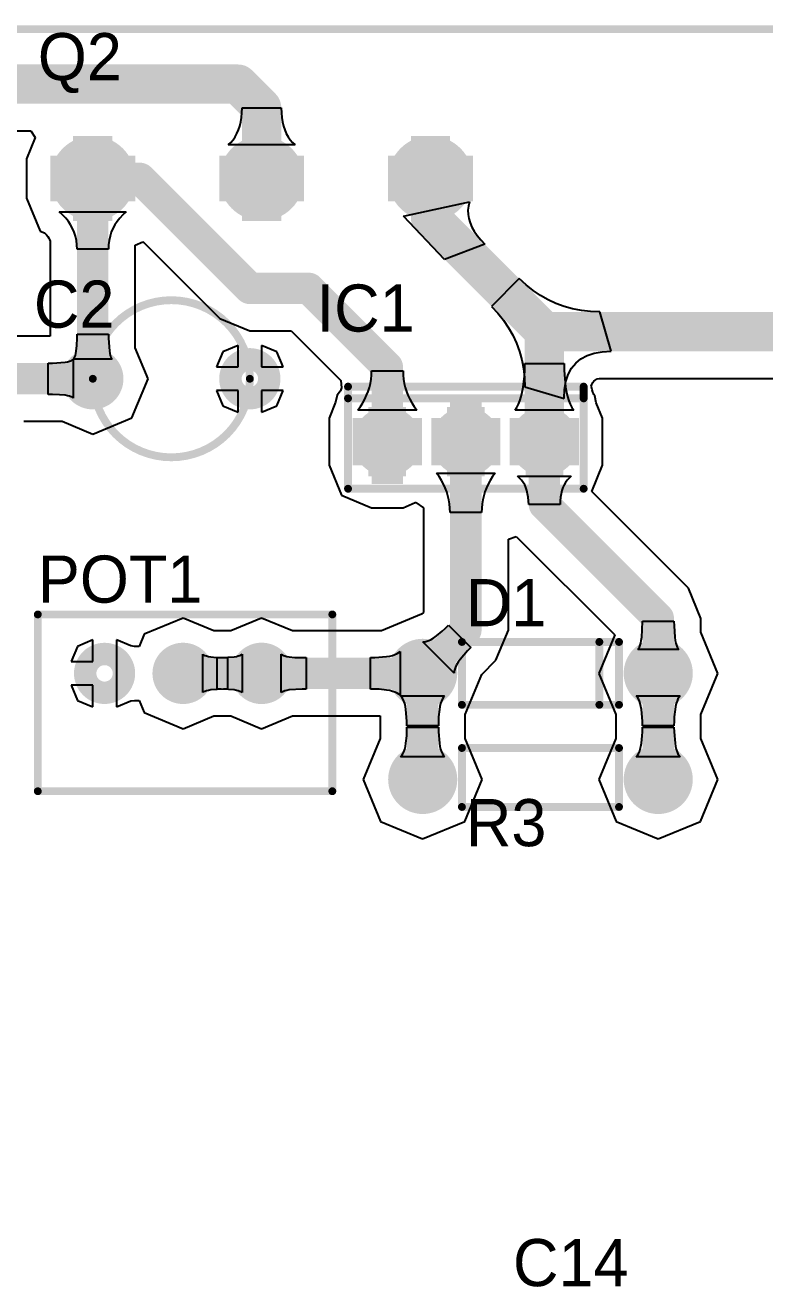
# Model space of a CAD drawing. Header units: millimetres. Extents: x 0.99 to 6.92, y 0.99 to 4.95.
# Drawn here: x 3.054 to 3.996, y 3.345 to 4.95 of the extents above; entities that cross this region are included whole.
import ezdxf

# ---------------------------------------------------------------- set-up
doc = ezdxf.new("R2010")
doc.units = ezdxf.units.MM
doc.header["$MEASUREMENT"] = 0
for name, color, linetype in [('BottomLayer', 5, 'Continuous'), ('BottomSolder', 6, 'Continuous'), ('Mechanical1', 6, 'Continuous'), ('MultiLayer', 9, 'Continuous'), ('TopLayer', 1, 'Continuous'), ('TopOverlay', 2, 'Continuous'), ('TopSolder', 216, 'Continuous')]:
    doc.layers.add(name, color=color, linetype=linetype)

msp = doc.modelspace()

# ---------------------------------------------------------------- linework, layer by layer
at = {"layer": 'BottomLayer'}
for p, q in [((3.3284, 4.827), (3.3293, 4.8326)), ((3.3293, 4.8326), (3.3298, 4.8386)), ((3.3298, 4.8386), (3.33, 4.845)), ((3.33, 4.845), (3.38, 4.845)), ((3.38, 4.845), (3.3802, 4.8386)), ((3.3802, 4.8386), (3.3807, 4.8326)), ((3.3807, 4.8326), (3.3816, 4.827)), ((3.0147, 4.8155), (3.0612, 4.8155)), ((3.0612, 4.8155), (3.0667, 4.8072)), ((3.3236, 4.8122), (3.3256, 4.8168)), ((3.3256, 4.8168), (3.3272, 4.8217)), ((3.3272, 4.8217), (3.3284, 4.827)), ((3.3816, 4.827), (3.3828, 4.8217)), ((3.3828, 4.8217), (3.3844, 4.8168)), ((3.3844, 4.8168), (3.3864, 4.8122)), ((3.0667, 4.8072), (3.0555, 4.78)), ((3.3123, 4.7977), (3.3157, 4.8008)), ((3.3977, 4.7977), (3.3123, 4.7977)), ((3.3157, 4.8008), (3.3187, 4.8042)), ((3.3187, 4.8042), (3.3213, 4.808)), ((3.3213, 4.808), (3.3236, 4.8122)), ((3.3864, 4.8122), (3.3887, 4.808)), ((3.3887, 4.808), (3.3913, 4.8042)), ((3.3913, 4.8042), (3.3943, 4.8008)), ((3.3943, 4.8008), (3.3977, 4.7977)), ((3.0555, 4.78), (3.0555, 4.73)), ((3.0555, 4.73), (3.0729, 4.6879)), ((3.5354, 4.7069), (3.6195, 4.7251)), ((3.6183, 4.7198), (3.6177, 4.7146)), ((3.6195, 4.7251), (3.6183, 4.7198)), ((3.1016, 4.7085), (3.0973, 4.7123)), ((3.0973, 4.7123), (3.1827, 4.7123)), ((3.1055, 4.7045), (3.1016, 4.7085)), ((3.1089, 4.7002), (3.1055, 4.7045)), ((3.1745, 4.7045), (3.1711, 4.7002)), ((3.1784, 4.7085), (3.1745, 4.7045)), ((3.1827, 4.7123), (3.1784, 4.7085)), ((3.5877, 4.652), (3.5354, 4.7069)), ((3.6177, 4.7146), (3.6179, 4.7092)), ((3.6179, 4.7092), (3.6188, 4.7039)), ((3.6188, 4.7039), (3.6204, 4.6985)), ((3.0729, 4.6879), (3.0786, 4.6856)), ((3.0786, 4.6856), (3.0791, 4.6851)), ((3.1118, 4.6958), (3.1089, 4.7002)), ((3.1143, 4.6912), (3.1118, 4.6958)), ((3.1164, 4.6864), (3.1143, 4.6912)), ((3.118, 4.6813), (3.1164, 4.6864)), ((3.1636, 4.6864), (3.162, 4.6813)), ((3.1657, 4.6912), (3.1636, 4.6864)), ((3.1682, 4.6958), (3.1657, 4.6912)), ((3.1711, 4.7002), (3.1682, 4.6958)), ((3.6204, 4.6985), (3.6227, 4.6931)), ((3.6227, 4.6931), (3.6257, 4.6877)), ((3.6257, 4.6877), (3.6295, 4.6822)), ((3.0791, 4.6851), (3.0811, 4.683)), ((3.0811, 4.683), (3.0827, 4.681)), ((3.0827, 4.681), (3.084, 4.6791)), ((3.084, 4.6791), (3.085, 4.6771)), ((3.085, 4.6771), (3.0859, 4.6751)), ((3.0859, 4.6751), (3.0859, 4.6751)), ((3.0859, 4.6751), (3.0859, 4.5541)), ((3.1191, 4.6761), (3.118, 4.6813)), ((3.1198, 4.6706), (3.1191, 4.6761)), ((3.12, 4.665), (3.1198, 4.6706)), ((3.1602, 4.6706), (3.16, 4.665)), ((3.1609, 4.6761), (3.1602, 4.6706)), ((3.162, 4.6813), (3.1609, 4.6761)), ((3.1941, 4.6702), (3.2037, 4.6742)), ((3.1941, 4.5392), (3.1941, 4.6702)), ((3.2037, 4.6742), (3.2046, 4.6739)), ((3.2046, 4.6739), (3.3017, 4.5767)), ((3.6391, 4.6713), (3.5877, 4.652)), ((3.6295, 4.6822), (3.6339, 4.6768)), ((3.6339, 4.6768), (3.6391, 4.6713)), ((3.16, 4.665), (3.12, 4.665)), ((3.6829, 4.6274), (3.6476, 4.5921)), ((3.6916, 4.6194), (3.6829, 4.6274)), ((3.7006, 4.6122), (3.6916, 4.6194)), ((3.71, 4.6058), (3.7006, 4.6122)), ((3.7197, 4.6003), (3.71, 4.6058)), ((3.6476, 4.5921), (3.6556, 4.5834)), ((3.7297, 4.5956), (3.7197, 4.6003)), ((3.7402, 4.5918), (3.7297, 4.5956)), ((3.7509, 4.5888), (3.7402, 4.5918)), ((3.3017, 4.5767), (3.34, 4.5609)), ((3.6556, 4.5834), (3.6628, 4.5744)), ((3.6628, 4.5744), (3.6692, 4.565)), ((3.7621, 4.5867), (3.7509, 4.5888)), ((3.7735, 4.5854), (3.7621, 4.5867)), ((3.7854, 4.585), (3.7735, 4.5854)), ((3.8, 4.535), (3.7854, 4.585)), ((3.34, 4.5609), (3.3926, 4.5609)), ((3.3926, 4.5609), (3.4557, 4.4978)), ((3.6692, 4.565), (3.6747, 4.5553)), ((3.0859, 4.5541), (3.03, 4.5541)), ((3.1189, 4.5351), (3.1196, 4.5424)), ((3.1196, 4.5424), (3.12, 4.5515)), ((3.12, 4.5567), (3.16, 4.5567)), ((3.12, 4.5515), (3.12, 4.5567)), ((3.16, 4.5567), (3.16, 4.5515)), ((3.16, 4.5515), (3.1611, 4.5351)), ((3.325, 4.5425), (3.3056, 4.5344)), ((3.325, 4.515), (3.325, 4.5425)), ((3.3744, 4.5344), (3.355, 4.5425)), ((3.355, 4.5425), (3.355, 4.515)), ((3.6747, 4.5553), (3.6794, 4.5453)), ((3.6794, 4.5453), (3.6832, 4.5348)), ((3.1155, 4.525), (3.1164, 4.5261)), ((3.1645, 4.525), (3.1155, 4.525)), ((3.1164, 4.5261), (3.1171, 4.5277)), ((3.1171, 4.5277), (3.1178, 4.5297)), ((3.1178, 4.5297), (3.1184, 4.5322)), ((3.1184, 4.5322), (3.1189, 4.5351)), ((3.1611, 4.5351), (3.1616, 4.5322)), ((3.1616, 4.5322), (3.1622, 4.5297)), ((3.1622, 4.5297), (3.1629, 4.5277)), ((3.1629, 4.5277), (3.1636, 4.5261)), ((3.1636, 4.5261), (3.1645, 4.525)), ((3.2104, 4.5), (3.1941, 4.5392)), ((3.3056, 4.5344), (3.2975, 4.515)), ((3.3825, 4.515), (3.3744, 4.5344)), ((3.6832, 4.5348), (3.6862, 4.5241)), ((3.755, 4.52), (3.7616, 4.5254)), ((3.7616, 4.5254), (3.7694, 4.5296)), ((3.7694, 4.5296), (3.7784, 4.5326)), ((3.7784, 4.5326), (3.7886, 4.5344)), ((3.7886, 4.5344), (3.8, 4.535)), ((3.0833, 4.48), (3.0833, 4.52)), ((3.0833, 4.52), (3.0885, 4.52)), ((3.0885, 4.52), (3.1049, 4.5211)), ((3.1049, 4.5211), (3.1078, 4.5216)), ((3.1078, 4.5216), (3.1103, 4.5222)), ((3.1103, 4.5222), (3.1123, 4.5229)), ((3.1123, 4.5229), (3.1139, 4.5236)), ((3.1139, 4.5236), (3.115, 4.5245)), ((3.115, 4.5245), (3.115, 4.4755)), ((3.2975, 4.515), (3.325, 4.515)), ((3.355, 4.515), (3.3825, 4.515)), ((3.4948, 4.5046), (3.495, 4.5101)), ((3.495, 4.5101), (3.535, 4.5101)), ((3.535, 4.5101), (3.5352, 4.5046)), ((3.6862, 4.5241), (3.6883, 4.5129)), ((3.6883, 4.5129), (3.6896, 4.5015)), ((3.6895, 4.5032), (3.6899, 4.511)), ((3.6899, 4.511), (3.69, 4.5194)), ((3.69, 4.5194), (3.74, 4.5194)), ((3.74, 4.5194), (3.7401, 4.511)), ((3.7401, 4.511), (3.742, 4.4891)), ((3.7454, 4.5056), (3.7496, 4.5134)), ((3.7496, 4.5134), (3.755, 4.52)), ((3.1897, 4.4503), (3.2104, 4.5)), ((3.4557, 4.4978), (3.4567, 4.4883)), ((3.4922, 4.4889), (3.4934, 4.494)), ((3.4934, 4.494), (3.4943, 4.4993)), ((3.4943, 4.4993), (3.4948, 4.5046)), ((3.5352, 4.5046), (3.5357, 4.4993)), ((3.5357, 4.4993), (3.5366, 4.494)), ((3.5366, 4.494), (3.5378, 4.4889)), ((3.688, 4.4891), (3.6895, 4.5032)), ((3.6896, 4.5015), (3.69, 4.4896)), ((3.7406, 4.4864), (3.7424, 4.4966)), ((3.7424, 4.4966), (3.7454, 4.5056)), ((3.7747, 4.4907), (3.7753, 4.4927)), ((3.7753, 4.4927), (3.7767, 4.4953)), ((3.7767, 4.4953), (3.7781, 4.4969)), ((3.7781, 4.4969), (3.7797, 4.4983)), ((3.7797, 4.4983), (3.7823, 4.4997)), ((3.7823, 4.4997), (3.7847, 4.5005)), ((3.7847, 4.5005), (4.032, 4.5005)), ((3.0885, 4.48), (3.0833, 4.48)), ((3.0976, 4.4796), (3.0885, 4.48)), ((3.1049, 4.4789), (3.0976, 4.4796)), ((3.1078, 4.4784), (3.1049, 4.4789)), ((3.1103, 4.4778), (3.1078, 4.4784)), ((3.1123, 4.4771), (3.1103, 4.4778)), ((3.1139, 4.4764), (3.1123, 4.4771)), ((3.325, 4.485), (3.2975, 4.485)), ((3.2975, 4.485), (3.3056, 4.4656)), ((3.325, 4.4575), (3.325, 4.485)), ((3.3825, 4.485), (3.355, 4.485)), ((3.355, 4.485), (3.355, 4.4575)), ((3.3744, 4.4656), (3.3825, 4.485)), ((3.4513, 4.479), (3.4492, 4.47)), ((3.454, 4.4828), (3.4513, 4.479)), ((3.4553, 4.4848), (3.454, 4.4828)), ((3.4567, 4.4883), (3.4553, 4.4848)), ((3.4865, 4.474), (3.4887, 4.4789)), ((3.4887, 4.4789), (3.4907, 4.4838)), ((3.4907, 4.4838), (3.4922, 4.4889)), ((3.5378, 4.4889), (3.5393, 4.4838)), ((3.5393, 4.4838), (3.5413, 4.4789)), ((3.5413, 4.4789), (3.5435, 4.474)), ((3.6839, 4.4721), (3.6855, 4.4773)), ((3.6855, 4.4773), (3.6869, 4.4829)), ((3.6869, 4.4829), (3.688, 4.4891)), ((3.69, 4.4896), (3.74, 4.475)), ((3.74, 4.475), (3.7406, 4.4864)), ((3.742, 4.4891), (3.7431, 4.4829)), ((3.7431, 4.4829), (3.7445, 4.4773)), ((3.7445, 4.4773), (3.7461, 4.4721)), ((3.7749, 4.4896), (3.7747, 4.4907)), ((3.7758, 4.4859), (3.7749, 4.4896)), ((3.7766, 4.4831), (3.7758, 4.4859)), ((3.7774, 4.4812), (3.7766, 4.4831)), ((3.778, 4.4801), (3.7774, 4.4812)), ((3.7793, 4.4781), (3.778, 4.4801)), ((3.7811, 4.4694), (3.7793, 4.4781)), ((3.115, 4.4755), (3.1139, 4.4764)), ((3.3056, 4.4656), (3.325, 4.4575)), ((3.355, 4.4575), (3.3744, 4.4656)), ((3.4492, 4.47), (3.4409, 4.45)), ((3.4776, 4.46), (3.4809, 4.4646)), ((3.4809, 4.4646), (3.4839, 4.4693)), ((3.4839, 4.4693), (3.4865, 4.474)), ((3.5435, 4.474), (3.5461, 4.4693)), ((3.5461, 4.4693), (3.5491, 4.4646)), ((3.5491, 4.4646), (3.5524, 4.46)), ((3.6776, 4.46), (3.68, 4.4635)), ((3.68, 4.4635), (3.6821, 4.4676)), ((3.6821, 4.4676), (3.6839, 4.4721)), ((3.7461, 4.4721), (3.7479, 4.4676)), ((3.7479, 4.4676), (3.75, 4.4635)), ((3.75, 4.4635), (3.7524, 4.46)), ((3.7891, 4.45), (3.7811, 4.4694)), ((3.0524, 4.4459), (3.1008, 4.4459)), ((3.1008, 4.4459), (3.14, 4.4296)), ((3.14, 4.4296), (3.1897, 4.4503)), ((3.4409, 4.45), (3.4409, 4.39)), ((3.5524, 4.46), (3.4776, 4.46)), ((3.7524, 4.46), (3.6776, 4.46)), ((3.7891, 4.39), (3.7891, 4.45)), ((3.4409, 4.39), (3.4567, 4.3517)), ((3.7752, 4.3564), (3.7891, 4.39)), ((3.5809, 4.3754), (3.5776, 4.38)), ((3.5776, 4.38), (3.6524, 4.38)), ((3.5839, 4.3707), (3.5809, 4.3754)), ((3.5865, 4.366), (3.5839, 4.3707)), ((3.5887, 4.3611), (3.5865, 4.366)), ((3.6435, 4.366), (3.6413, 4.3611)), ((3.6461, 4.3707), (3.6435, 4.366)), ((3.6491, 4.3754), (3.6461, 4.3707)), ((3.6524, 4.38), (3.6491, 4.3754)), ((3.6835, 4.3735), (3.6808, 4.3758)), ((3.6808, 4.3758), (3.7492, 4.3758)), ((3.6859, 4.3709), (3.6835, 4.3735)), ((3.6881, 4.368), (3.6859, 4.3709)), ((3.6899, 4.3649), (3.6881, 4.368)), ((3.6915, 4.3614), (3.6899, 4.3649)), ((3.7401, 4.3649), (3.7385, 4.3614)), ((3.7419, 4.368), (3.7401, 4.3649)), ((3.7441, 4.3709), (3.7419, 4.368)), ((3.7465, 4.3735), (3.7441, 4.3709)), ((3.7492, 4.3758), (3.7465, 4.3735)), ((3.4567, 4.3517), (3.495, 4.3359)), ((3.5907, 4.3562), (3.5887, 4.3611)), ((3.5922, 4.3511), (3.5907, 4.3562)), ((3.5934, 4.346), (3.5922, 4.3511)), ((3.6378, 4.3511), (3.6366, 4.346)), ((3.6393, 4.3562), (3.6378, 4.3511)), ((3.6413, 4.3611), (3.6393, 4.3562)), ((3.6927, 4.3577), (3.6915, 4.3614)), ((3.6937, 4.3537), (3.6927, 4.3577)), ((3.6944, 4.3494), (3.6937, 4.3537)), ((3.6949, 4.3448), (3.6944, 4.3494)), ((3.7356, 4.3494), (3.7351, 4.3448)), ((3.7363, 4.3537), (3.7356, 4.3494)), ((3.7373, 4.3577), (3.7363, 4.3537)), ((3.7385, 4.3614), (3.7373, 4.3577)), ((3.8983, 4.2333), (3.7752, 4.3564)), ((3.495, 4.3359), (3.535, 4.3359)), ((3.535, 4.3359), (3.5505, 4.3423)), ((3.5505, 4.3423), (3.5511, 4.3423)), ((3.5511, 4.3423), (3.5609, 4.3358)), ((3.5609, 4.3358), (3.5609, 4.2024)), ((3.5943, 4.3407), (3.5934, 4.346)), ((3.5948, 4.3354), (3.5943, 4.3407)), ((3.595, 4.3299), (3.5948, 4.3354)), ((3.6352, 4.3354), (3.635, 4.3299)), ((3.6357, 4.3407), (3.6352, 4.3354)), ((3.6366, 4.346), (3.6357, 4.3407)), ((3.695, 4.34), (3.6949, 4.3448)), ((3.735, 4.34), (3.695, 4.34)), ((3.7351, 4.3448), (3.735, 4.34)), ((3.635, 4.3299), (3.595, 4.3299)), ((3.6691, 4.296), (3.6791, 4.2993)), ((3.6691, 4.18), (3.6691, 4.296)), ((3.6791, 4.2993), (3.8045, 4.174)), ((3.9141, 4.195), (3.8983, 4.2333)), ((3.255, 4.1954), (3.2053, 4.1747)), ((3.2942, 4.1791), (3.255, 4.1954)), ((3.355, 4.1954), (3.3158, 4.1791)), ((3.3942, 4.1791), (3.355, 4.1954)), ((3.5587, 4.2002), (3.5077, 4.1791)), ((3.5609, 4.2024), (3.5587, 4.2002)), ((3.8397, 4.1803), (3.84, 4.1916)), ((3.84, 4.1916), (3.88, 4.1916)), ((3.88, 4.1916), (3.8801, 4.1857)), ((3.9141, 4.1773), (3.9141, 4.195)), ((3.2053, 4.1747), (3.1989, 4.1594)), ((3.3158, 4.1791), (3.2942, 4.1791)), ((3.5077, 4.1791), (3.3942, 4.1791)), ((3.5741, 4.1703), (3.5775, 4.1726)), ((3.5775, 4.1726), (3.5848, 4.1786)), ((3.5848, 4.1786), (3.5888, 4.1822)), ((3.5888, 4.1822), (3.593, 4.1863)), ((3.593, 4.1863), (3.6213, 4.158)), ((3.6579, 4.1529), (3.6691, 4.18)), ((3.8045, 4.174), (3.7842, 4.125)), ((3.839, 4.1709), (3.8397, 4.1803)), ((3.8801, 4.1857), (3.881, 4.1709)), ((3.9358, 4.125), (3.9141, 4.1773)), ((3.1206, 4.1594), (3.1125, 4.14)), ((3.14, 4.1675), (3.1206, 4.1594)), ((3.14, 4.14), (3.14, 4.1675)), ((3.1883, 4.1599), (3.17, 4.1675)), ((3.17, 4.1675), (3.17, 4.125)), ((3.1931, 4.1594), (3.1883, 4.1599)), ((3.1989, 4.1594), (3.1931, 4.1594)), ((3.5604, 4.165), (3.5627, 4.1652)), ((3.6, 4.1254), (3.5604, 4.165)), ((3.5627, 4.1652), (3.5653, 4.1658)), ((3.5653, 4.1658), (3.568, 4.1669)), ((3.568, 4.1669), (3.571, 4.1683)), ((3.571, 4.1683), (3.5741, 4.1703)), ((3.6213, 4.158), (3.6172, 4.1538)), ((3.8338, 4.1552), (3.8349, 4.1565)), ((3.8349, 4.1565), (3.836, 4.1584)), ((3.836, 4.1584), (3.8369, 4.1607)), ((3.8369, 4.1607), (3.8378, 4.1636)), ((3.8378, 4.1636), (3.8384, 4.167)), ((3.8384, 4.167), (3.839, 4.1709)), ((3.881, 4.1709), (3.8816, 4.167)), ((3.8816, 4.167), (3.8822, 4.1636)), ((3.8822, 4.1636), (3.8831, 4.1607)), ((3.8831, 4.1607), (3.884, 4.1584)), ((3.884, 4.1584), (3.8851, 4.1565)), ((3.8851, 4.1565), (3.8862, 4.1552)), ((3.1125, 4.14), (3.14, 4.14)), ((3.28, 4.1005), (3.28, 4.1495)), ((3.28, 4.1495), (3.2811, 4.1486)), ((3.2811, 4.1486), (3.2827, 4.1479)), ((3.2827, 4.1479), (3.2847, 4.1472)), ((3.2847, 4.1472), (3.2872, 4.1466)), ((3.2872, 4.1466), (3.2901, 4.1461)), ((3.2901, 4.1461), (3.2974, 4.1454)), ((3.2974, 4.1454), (3.3065, 4.145)), ((3.2983, 4.105), (3.2983, 4.145)), ((3.2983, 4.145), (3.3035, 4.145)), ((3.3035, 4.145), (3.3199, 4.1461)), ((3.3065, 4.145), (3.3117, 4.145)), ((3.3117, 4.145), (3.3117, 4.105)), ((3.3199, 4.1461), (3.3228, 4.1466)), ((3.3228, 4.1466), (3.3253, 4.1472)), ((3.3253, 4.1472), (3.3273, 4.1479)), ((3.3273, 4.1479), (3.3289, 4.1486)), ((3.3289, 4.1486), (3.33, 4.1495)), ((3.33, 4.1495), (3.33, 4.1005)), ((3.38, 4.1005), (3.38, 4.1495)), ((3.38, 4.1495), (3.3811, 4.1486)), ((3.3811, 4.1486), (3.3827, 4.1479)), ((3.3827, 4.1479), (3.3847, 4.1472)), ((3.3847, 4.1472), (3.3872, 4.1466)), ((3.3872, 4.1466), (3.3901, 4.1461)), ((3.3901, 4.1461), (3.3974, 4.1454)), ((3.3974, 4.1454), (3.4065, 4.145)), ((3.4065, 4.145), (3.4117, 4.145)), ((3.4117, 4.145), (3.4117, 4.105)), ((3.4934, 4.145), (3.4992, 4.1451)), ((3.4934, 4.105), (3.4934, 4.145)), ((3.4992, 4.1451), (3.514, 4.1463)), ((3.514, 4.1463), (3.518, 4.147)), ((3.518, 4.147), (3.5216, 4.1479)), ((3.5216, 4.1479), (3.5247, 4.1489)), ((3.5247, 4.1489), (3.5274, 4.1501)), ((3.5274, 4.1501), (3.5296, 4.1515)), ((3.5296, 4.1515), (3.5314, 4.153)), ((3.5314, 4.153), (3.5314, 4.097)), ((3.6076, 4.1425), (3.6053, 4.1391)), ((3.6172, 4.1538), (3.6076, 4.1425)), ((3.6352, 4.1237), (3.6533, 4.1417)), ((3.6533, 4.1417), (3.6579, 4.1529)), ((3.8862, 4.1552), (3.8338, 4.1552)), ((3.17, 4.125), (3.17, 4.0825)), ((3.6002, 4.1277), (3.6, 4.1254)), ((3.6008, 4.1303), (3.6002, 4.1277)), ((3.6019, 4.133), (3.6008, 4.1303)), ((3.6033, 4.136), (3.6019, 4.133)), ((3.6053, 4.1391), (3.6033, 4.136)), ((3.6141, 4.0727), (3.6352, 4.1237)), ((3.7842, 4.125), (3.8059, 4.0727)), ((3.9141, 4.0727), (3.9358, 4.125)), ((3.14, 4.11), (3.1125, 4.11)), ((3.1125, 4.11), (3.1206, 4.0906)), ((3.14, 4.0825), (3.14, 4.11)), ((3.2811, 4.1014), (3.28, 4.1005)), ((3.2827, 4.1021), (3.2811, 4.1014)), ((3.2847, 4.1028), (3.2827, 4.1021)), ((3.2872, 4.1034), (3.2847, 4.1028)), ((3.2901, 4.1039), (3.2872, 4.1034)), ((3.3065, 4.105), (3.2901, 4.1039)), ((3.3035, 4.105), (3.2983, 4.105)), ((3.3126, 4.1046), (3.3035, 4.105)), ((3.3117, 4.105), (3.3065, 4.105)), ((3.3199, 4.1039), (3.3126, 4.1046)), ((3.3228, 4.1034), (3.3199, 4.1039)), ((3.3253, 4.1028), (3.3228, 4.1034)), ((3.3273, 4.1021), (3.3253, 4.1028)), ((3.3289, 4.1014), (3.3273, 4.1021)), ((3.33, 4.1005), (3.3289, 4.1014)), ((3.3811, 4.1014), (3.38, 4.1005)), ((3.3827, 4.1021), (3.3811, 4.1014)), ((3.3847, 4.1028), (3.3827, 4.1021)), ((3.3872, 4.1034), (3.3847, 4.1028)), ((3.3901, 4.1039), (3.3872, 4.1034)), ((3.4065, 4.105), (3.3901, 4.1039)), ((3.4117, 4.105), (3.4065, 4.105)), ((3.4992, 4.1049), (3.4934, 4.105)), ((3.5046, 4.1047), (3.4992, 4.1049)), ((3.514, 4.1037), (3.5046, 4.1047)), ((3.518, 4.103), (3.514, 4.1037)), ((3.5216, 4.1021), (3.518, 4.103)), ((3.5247, 4.1011), (3.5216, 4.1021)), ((3.5274, 4.0999), (3.5247, 4.1011)), ((3.5296, 4.0985), (3.5274, 4.0999)), ((3.5314, 4.097), (3.5296, 4.0985)), ((3.5335, 4.0946), (3.532, 4.0964)), ((3.532, 4.0964), (3.588, 4.0964)), ((3.5349, 4.0924), (3.5335, 4.0946)), ((3.5361, 4.0897), (3.5349, 4.0924)), ((3.5851, 4.0924), (3.5839, 4.0897)), ((3.5865, 4.0946), (3.5851, 4.0924)), ((3.588, 4.0964), (3.5865, 4.0946)), ((3.8335, 4.0946), (3.832, 4.0964)), ((3.832, 4.0964), (3.888, 4.0964)), ((3.8349, 4.0924), (3.8335, 4.0946)), ((3.8361, 4.0897), (3.8349, 4.0924)), ((3.8851, 4.0924), (3.8839, 4.0897)), ((3.8865, 4.0946), (3.8851, 4.0924)), ((3.888, 4.0964), (3.8865, 4.0946)), ((3.1206, 4.0906), (3.14, 4.0825)), ((3.17, 4.0825), (3.1883, 4.0901)), ((3.1883, 4.0901), (3.1931, 4.0906)), ((3.1931, 4.0906), (3.1989, 4.0906)), ((3.1989, 4.0906), (3.2053, 4.0753)), ((3.5371, 4.0866), (3.5361, 4.0897)), ((3.538, 4.083), (3.5371, 4.0866)), ((3.5387, 4.079), (3.538, 4.083)), ((3.5399, 4.0642), (3.5387, 4.079)), ((3.5813, 4.079), (3.5803, 4.0696)), ((3.582, 4.083), (3.5813, 4.079)), ((3.5829, 4.0866), (3.582, 4.083)), ((3.5839, 4.0897), (3.5829, 4.0866)), ((3.8371, 4.0866), (3.8361, 4.0897)), ((3.838, 4.083), (3.8371, 4.0866)), ((3.8387, 4.079), (3.838, 4.083)), ((3.8399, 4.0642), (3.8387, 4.079)), ((3.8813, 4.079), (3.8803, 4.0696)), ((3.882, 4.083), (3.8813, 4.079)), ((3.8829, 4.0866), (3.882, 4.083)), ((3.8839, 4.0897), (3.8829, 4.0866)), ((3.2053, 4.0753), (3.255, 4.0546)), ((3.255, 4.0546), (3.2942, 4.0709)), ((3.2942, 4.0709), (3.3158, 4.0709)), ((3.3158, 4.0709), (3.355, 4.0546)), ((3.355, 4.0546), (3.3942, 4.0709)), ((3.3942, 4.0709), (3.5059, 4.0709)), ((3.5059, 4.0709), (3.5059, 4.0423)), ((3.54, 4.0584), (3.5399, 4.0642)), ((3.5801, 4.0642), (3.58, 4.0584)), ((3.5803, 4.0696), (3.5801, 4.0642)), ((3.6141, 4.0423), (3.6141, 4.0727)), ((3.8059, 4.0727), (3.8059, 4.0423)), ((3.84, 4.0584), (3.8399, 4.0642)), ((3.8801, 4.0642), (3.88, 4.0584)), ((3.8803, 4.0696), (3.8801, 4.0642)), ((3.9141, 4.0423), (3.9141, 4.0727)), ((3.5387, 4.036), (3.5397, 4.0454)), ((3.5397, 4.0454), (3.5399, 4.0508)), ((3.5399, 4.0508), (3.54, 4.0566)), ((3.58, 4.0584), (3.54, 4.0584)), ((3.54, 4.0566), (3.58, 4.0566)), ((3.58, 4.0566), (3.5801, 4.0508)), ((3.5801, 4.0508), (3.5813, 4.036)), ((3.8387, 4.036), (3.8397, 4.0454)), ((3.8397, 4.0454), (3.8399, 4.0508)), ((3.8399, 4.0508), (3.84, 4.0566)), ((3.88, 4.0584), (3.84, 4.0584)), ((3.84, 4.0566), (3.88, 4.0566)), ((3.88, 4.0566), (3.8801, 4.0508)), ((3.8801, 4.0508), (3.8813, 4.036)), ((3.5059, 4.0423), (3.4842, 3.99)), ((3.5361, 4.0253), (3.5371, 4.0284)), ((3.5371, 4.0284), (3.538, 4.032)), ((3.538, 4.032), (3.5387, 4.036)), ((3.5813, 4.036), (3.582, 4.032)), ((3.582, 4.032), (3.5829, 4.0284)), ((3.5829, 4.0284), (3.5839, 4.0253)), ((3.6358, 3.99), (3.6141, 4.0423)), ((3.8059, 4.0423), (3.7842, 3.99)), ((3.8361, 4.0253), (3.8371, 4.0284)), ((3.8371, 4.0284), (3.838, 4.032)), ((3.838, 4.032), (3.8387, 4.036)), ((3.8813, 4.036), (3.882, 4.032)), ((3.882, 4.032), (3.8829, 4.0284)), ((3.8829, 4.0284), (3.8839, 4.0253)), ((3.9358, 3.99), (3.9141, 4.0423)), ((3.532, 4.0186), (3.5335, 4.0204)), ((3.588, 4.0186), (3.532, 4.0186)), ((3.5335, 4.0204), (3.5349, 4.0226)), ((3.5349, 4.0226), (3.5361, 4.0253)), ((3.5839, 4.0253), (3.5851, 4.0226)), ((3.5851, 4.0226), (3.5865, 4.0204)), ((3.5865, 4.0204), (3.588, 4.0186)), ((3.832, 4.0186), (3.8335, 4.0204)), ((3.888, 4.0186), (3.832, 4.0186)), ((3.8335, 4.0204), (3.8349, 4.0226)), ((3.8349, 4.0226), (3.8361, 4.0253)), ((3.8839, 4.0253), (3.8851, 4.0226)), ((3.8851, 4.0226), (3.8865, 4.0204)), ((3.8865, 4.0204), (3.888, 4.0186)), ((3.4842, 3.99), (3.5064, 3.9364)), ((3.6136, 3.9364), (3.6358, 3.99)), ((3.7842, 3.99), (3.8064, 3.9364)), ((3.9136, 3.9364), (3.9358, 3.99)), ((3.5064, 3.9364), (3.56, 3.9142)), ((3.56, 3.9142), (3.6136, 3.9364)), ((3.8064, 3.9364), (3.86, 3.9142)), ((3.86, 3.9142), (3.9136, 3.9364))]:
    msp.add_line(p, q, dxfattribs=at)
for points, const_width in [([(2.99, 4.875), (3.325, 4.875)], 0.05), ([(3.325, 4.875), (3.355, 4.845)], 0.05), ([(3.355, 4.755), (3.355, 4.845)], 0.05), ([(3.1098, 4.78), (3.1098, 4.73)], 0.0395), ([(3.115, 4.7852), (3.165, 4.7852)], 0.0395), ([(3.1702, 4.78), (3.1702, 4.73)], 0.0395), ([(3.3247, 4.78), (3.3247, 4.73)], 0.0395), ([(3.33, 4.7852), (3.38, 4.7852)], 0.0395), ([(3.3853, 4.78), (3.3853, 4.73)], 0.0395), ([(3.5398, 4.78), (3.5398, 4.73)], 0.0395), ([(3.545, 4.7852), (3.595, 4.7852)], 0.0395), ([(3.6002, 4.78), (3.6002, 4.73)], 0.0395), ([(3.115, 4.755), (3.09, 4.755)], 0.05), ([(3.14, 4.5), (3.14, 4.755)], 0.04), ([(3.14, 4.755), (3.2, 4.755)], 0.04), ([(3.165, 4.755), (3.19, 4.755)], 0.05), ([(3.2, 4.755), (3.34, 4.615)], 0.04), ([(3.33, 4.755), (3.305, 4.755)], 0.05), ([(3.38, 4.755), (3.405, 4.755)], 0.05), ([(3.545, 4.755), (3.52, 4.755)], 0.05), ([(3.57, 4.705), (3.57, 4.755)], 0.05), ([(3.595, 4.755), (3.62, 4.755)], 0.05), ([(3.115, 4.7248), (3.165, 4.7248)], 0.0395), ([(3.33, 4.7248), (3.38, 4.7248)], 0.0395), ([(3.545, 4.7248), (3.595, 4.7248)], 0.0395), ([(3.57, 4.705), (3.715, 4.56)], 0.05), ([(3.34, 4.615), (3.415, 4.615)], 0.04), ([(3.415, 4.615), (3.515, 4.515)], 0.04), ([(3.715, 4.42), (3.715, 4.56)], 0.05), ([(3.715, 4.56), (4.065, 4.56)], 0.05), ([(3.515, 4.42), (3.515, 4.515)], 0.04), ([(3.03, 4.5), (3.14, 4.5)], 0.04), ([(3.515, 4.45), (3.515, 4.46)], 0.04), ([(3.615, 4.45), (3.615, 4.46)], 0.04), ([(3.715, 4.45), (3.715, 4.46)], 0.04), ([(3.4897, 4.45), (3.4897, 4.39)], 0.0295), ([(3.535, 4.4553), (3.495, 4.4553)], 0.0295), ([(3.5402, 4.45), (3.5402, 4.39)], 0.0295), ([(3.5897, 4.45), (3.5897, 4.39)], 0.0295), ([(3.635, 4.4553), (3.595, 4.4553)], 0.0295), ([(3.6402, 4.45), (3.6402, 4.39)], 0.0295), ([(3.6898, 4.45), (3.6898, 4.39)], 0.0295), ([(3.735, 4.4553), (3.695, 4.4553)], 0.0295), ([(3.7403, 4.45), (3.7403, 4.39)], 0.0295), ([(3.615, 4.18), (3.615, 4.42)], 0.04), ([(3.715, 4.34), (3.715, 4.42)], 0.04), ([(3.535, 4.3848), (3.495, 4.3848)], 0.0295), ([(3.515, 4.39), (3.515, 4.38)], 0.04), ([(3.635, 4.3848), (3.595, 4.3848)], 0.0295), ([(3.615, 4.39), (3.615, 4.38)], 0.04), ([(3.735, 4.3848), (3.695, 4.3848)], 0.0295), ([(3.715, 4.39), (3.715, 4.38)], 0.04), ([(3.715, 4.34), (3.86, 4.195)], 0.04), ([(3.86, 4.125), (3.86, 4.195)], 0.04), ([(3.56, 4.125), (3.615, 4.18)], 0.04), ([(3.255, 4.125), (3.355, 4.125)], 0.04), ([(3.355, 4.125), (3.56, 4.125)], 0.04), ([(3.56, 3.99), (3.56, 4.125)], 0.04), ([(3.86, 3.99), (3.86, 4.125)], 0.04)]:
    msp.add_lwpolyline(points, dxfattribs=dict(at, const_width=const_width))
for points, const_width in [([(3.3125, 4.875, 1), (3.3375, 4.875, 1)], 0.025), ([(3.3125, 4.875, 1), (3.3375, 4.875, 1)], 0.025), ([(3.3425, 4.845, 1), (3.3675, 4.845, 1)], 0.025), ([(3.3425, 4.845, 1), (3.3675, 4.845, 1)], 0.025), ([(3.1098, 4.755, 1), (3.1702, 4.755, 1)], 0.0395), ([(3.3247, 4.755, 1), (3.3853, 4.755, 1)], 0.0395), ([(3.5398, 4.755, 1), (3.6002, 4.755, 1)], 0.0395), ([(3.13, 4.755, 1), (3.15, 4.755, 1)], 0.02), ([(3.13, 4.755, 1), (3.15, 4.755, 1)], 0.02), ([(3.19, 4.755, 1), (3.21, 4.755, 1)], 0.02), ([(3.19, 4.755, 1), (3.21, 4.755, 1)], 0.02), ([(3.3425, 4.755, 1), (3.3675, 4.755, 1)], 0.025), ([(3.5575, 4.755, 1), (3.5825, 4.755, 1)], 0.025), ([(3.5575, 4.705, 1), (3.5825, 4.705, 1)], 0.025), ([(3.5575, 4.705, 1), (3.5825, 4.705, 1)], 0.025), ([(3.33, 4.615, 1), (3.35, 4.615, 1)], 0.02), ([(3.33, 4.615, 1), (3.35, 4.615, 1)], 0.02), ([(3.405, 4.615, 1), (3.425, 4.615, 1)], 0.02), ([(3.405, 4.615, 1), (3.425, 4.615, 1)], 0.02), ([(3.7025, 4.56, 1), (3.7275, 4.56, 1)], 0.025), ([(3.7025, 4.56, 1), (3.7275, 4.56, 1)], 0.025), ([(3.7025, 4.56, 1), (3.7275, 4.56, 1)], 0.025), ([(3.1172, 4.5, 1), (3.1627, 4.5, 1)], 0.0245), ([(3.3173, 4.5, 1), (3.3628, 4.5, 1)], 0.0245), ([(3.505, 4.515, 1), (3.525, 4.515, 1)], 0.02), ([(3.505, 4.515, 1), (3.525, 4.515, 1)], 0.02), ([(3.13, 4.5, 1), (3.15, 4.5, 1)], 0.02), ([(3.13, 4.5, 1), (3.15, 4.5, 1)], 0.02), ([(3.4897, 4.42, 1), (3.5402, 4.42, 1)], 0.0295), ([(3.5897, 4.42, 1), (3.6402, 4.42, 1)], 0.0295), ([(3.6898, 4.42, 1), (3.7403, 4.42, 1)], 0.0295), ([(3.7025, 4.42, 1), (3.7275, 4.42, 1)], 0.025), ([(3.505, 4.42, 1), (3.525, 4.42, 1)], 0.02), ([(3.605, 4.42, 1), (3.625, 4.42, 1)], 0.02), ([(3.705, 4.42, 1), (3.725, 4.42, 1)], 0.02), ([(3.705, 4.34, 1), (3.725, 4.34, 1)], 0.02), ([(3.705, 4.34, 1), (3.725, 4.34, 1)], 0.02), ([(3.85, 4.195, 1), (3.87, 4.195, 1)], 0.02), ([(3.85, 4.195, 1), (3.87, 4.195, 1)], 0.02), ([(3.605, 4.18, 1), (3.625, 4.18, 1)], 0.02), ([(3.605, 4.18, 1), (3.625, 4.18, 1)], 0.02), ([(3.1322, 4.125, 1), (3.1778, 4.125, 1)], 0.0245), ([(3.2323, 4.125, 1), (3.2778, 4.125, 1)], 0.0245), ([(3.3323, 4.125, 1), (3.3777, 4.125, 1)], 0.0245), ([(3.5347, 4.125, 1), (3.5852, 4.125, 1)], 0.0295), ([(3.8348, 4.125, 1), (3.8853, 4.125, 1)], 0.0295), ([(3.245, 4.125, 1), (3.265, 4.125, 1)], 0.02), ([(3.345, 4.125, 1), (3.365, 4.125, 1)], 0.02), ([(3.345, 4.125, 1), (3.365, 4.125, 1)], 0.02), ([(3.55, 4.125, 1), (3.57, 4.125, 1)], 0.02), ([(3.55, 4.125, 1), (3.57, 4.125, 1)], 0.02), ([(3.55, 4.125, 1), (3.57, 4.125, 1)], 0.02), ([(3.85, 4.125, 1), (3.87, 4.125, 1)], 0.02), ([(3.85, 4.125, 1), (3.87, 4.125, 1)], 0.02), ([(3.5347, 3.99, 1), (3.5852, 3.99, 1)], 0.0295), ([(3.8348, 3.99, 1), (3.8853, 3.99, 1)], 0.0295), ([(3.55, 3.99, 1), (3.57, 3.99, 1)], 0.02), ([(3.85, 3.99, 1), (3.87, 3.99, 1)], 0.02)]:
    msp.add_lwpolyline(points, format="xyb", close=True, dxfattribs=dict(at, const_width=const_width))
at = {"layer": 'BottomSolder'}
for points, const_width in [([(3.1077, 4.755, 1), (3.1723, 4.755, 1)], 0.0435), ([(3.3228, 4.755, 1), (3.3872, 4.755, 1)], 0.0435), ([(3.5377, 4.755, 1), (3.6023, 4.755, 1)], 0.0435), ([(3.1153, 4.5, 1), (3.1648, 4.5, 1)], 0.0285), ([(3.3152, 4.5, 1), (3.3647, 4.5, 1)], 0.0285), ([(3.4878, 4.42, 1), (3.5423, 4.42, 1)], 0.0335), ([(3.5878, 4.42, 1), (3.6423, 4.42, 1)], 0.0335), ([(3.6877, 4.42, 1), (3.7422, 4.42, 1)], 0.0335), ([(3.1303, 4.125, 1), (3.1797, 4.125, 1)], 0.0285), ([(3.2302, 4.125, 1), (3.2797, 4.125, 1)], 0.0285), ([(3.3302, 4.125, 1), (3.3798, 4.125, 1)], 0.0285), ([(3.5328, 4.125, 1), (3.5873, 4.125, 1)], 0.0335), ([(3.8327, 4.125, 1), (3.8872, 4.125, 1)], 0.0335), ([(3.5328, 3.99, 1), (3.5873, 3.99, 1)], 0.0335), ([(3.8327, 3.99, 1), (3.8872, 3.99, 1)], 0.0335)]:
    msp.add_lwpolyline(points, format="xyb", close=True, dxfattribs=dict(at, const_width=const_width))
for points, const_width in [([(3.1077, 4.78), (3.1077, 4.73)], 0.0435), ([(3.115, 4.7873), (3.165, 4.7873)], 0.0435), ([(3.1723, 4.78), (3.1723, 4.73)], 0.0435), ([(3.3228, 4.78), (3.3228, 4.73)], 0.0435), ([(3.33, 4.7873), (3.38, 4.7873)], 0.0435), ([(3.3872, 4.78), (3.3872, 4.73)], 0.0435), ([(3.5377, 4.78), (3.5377, 4.73)], 0.0435), ([(3.545, 4.7873), (3.595, 4.7873)], 0.0435), ([(3.6023, 4.78), (3.6023, 4.73)], 0.0435), ([(3.115, 4.755), (3.086, 4.755)], 0.058), ([(3.165, 4.755), (3.194, 4.755)], 0.058), ([(3.33, 4.755), (3.301, 4.755)], 0.058), ([(3.38, 4.755), (3.409, 4.755)], 0.058), ([(3.545, 4.755), (3.516, 4.755)], 0.058), ([(3.595, 4.755), (3.624, 4.755)], 0.058), ([(3.115, 4.7227), (3.165, 4.7227)], 0.0435), ([(3.33, 4.7227), (3.38, 4.7227)], 0.0435), ([(3.545, 4.7227), (3.595, 4.7227)], 0.0435), ([(3.515, 4.45), (3.515, 4.464)], 0.048), ([(3.615, 4.45), (3.615, 4.464)], 0.048), ([(3.715, 4.45), (3.715, 4.464)], 0.048), ([(3.4878, 4.45), (3.4878, 4.39)], 0.0335), ([(3.535, 4.4573), (3.495, 4.4573)], 0.0335), ([(3.5423, 4.45), (3.5423, 4.39)], 0.0335), ([(3.5878, 4.45), (3.5878, 4.39)], 0.0335), ([(3.635, 4.4573), (3.595, 4.4573)], 0.0335), ([(3.6423, 4.45), (3.6423, 4.39)], 0.0335), ([(3.6877, 4.45), (3.6877, 4.39)], 0.0335), ([(3.735, 4.4573), (3.695, 4.4573)], 0.0335), ([(3.7422, 4.45), (3.7422, 4.39)], 0.0335), ([(3.515, 4.39), (3.515, 4.376)], 0.048), ([(3.615, 4.39), (3.615, 4.376)], 0.048), ([(3.715, 4.39), (3.715, 4.376)], 0.048), ([(3.535, 4.3827), (3.495, 4.3827)], 0.0335), ([(3.635, 4.3827), (3.595, 4.3827)], 0.0335), ([(3.735, 4.3827), (3.695, 4.3827)], 0.0335)]:
    msp.add_lwpolyline(points, dxfattribs=dict(at, const_width=const_width))
at = {"layer": 'Mechanical1', "const_width": 0.01}
msp.add_lwpolyline([(1, 4.945), (6.91, 4.945)], dxfattribs=at)
at = {"layer": 'MultiLayer'}
for points, const_width in [([(3.1098, 4.755, 1), (3.1702, 4.755, 1)], 0.0395), ([(3.3247, 4.755, 1), (3.3853, 4.755, 1)], 0.0395), ([(3.5398, 4.755, 1), (3.6002, 4.755, 1)], 0.0395), ([(3.1172, 4.5, 1), (3.1627, 4.5, 1)], 0.0245), ([(3.3173, 4.5, 1), (3.3628, 4.5, 1)], 0.0245), ([(3.4897, 4.42, 1), (3.5402, 4.42, 1)], 0.0295), ([(3.5897, 4.42, 1), (3.6402, 4.42, 1)], 0.0295), ([(3.6898, 4.42, 1), (3.7403, 4.42, 1)], 0.0295), ([(3.1322, 4.125, 1), (3.1778, 4.125, 1)], 0.0245), ([(3.2323, 4.125, 1), (3.2778, 4.125, 1)], 0.0245), ([(3.3323, 4.125, 1), (3.3777, 4.125, 1)], 0.0245), ([(3.5347, 4.125, 1), (3.5852, 4.125, 1)], 0.0295), ([(3.8348, 4.125, 1), (3.8853, 4.125, 1)], 0.0295), ([(3.5347, 3.99, 1), (3.5852, 3.99, 1)], 0.0295), ([(3.8348, 3.99, 1), (3.8853, 3.99, 1)], 0.0295)]:
    msp.add_lwpolyline(points, format="xyb", close=True, dxfattribs=dict(at, const_width=const_width))
for points, const_width in [([(3.1098, 4.78), (3.1098, 4.73)], 0.0395), ([(3.115, 4.7852), (3.165, 4.7852)], 0.0395), ([(3.1702, 4.78), (3.1702, 4.73)], 0.0395), ([(3.3247, 4.78), (3.3247, 4.73)], 0.0395), ([(3.33, 4.7852), (3.38, 4.7852)], 0.0395), ([(3.3853, 4.78), (3.3853, 4.73)], 0.0395), ([(3.5398, 4.78), (3.5398, 4.73)], 0.0395), ([(3.545, 4.7852), (3.595, 4.7852)], 0.0395), ([(3.6002, 4.78), (3.6002, 4.73)], 0.0395), ([(3.115, 4.755), (3.09, 4.755)], 0.05), ([(3.165, 4.755), (3.19, 4.755)], 0.05), ([(3.33, 4.755), (3.305, 4.755)], 0.05), ([(3.38, 4.755), (3.405, 4.755)], 0.05), ([(3.545, 4.755), (3.52, 4.755)], 0.05), ([(3.595, 4.755), (3.62, 4.755)], 0.05), ([(3.115, 4.7248), (3.165, 4.7248)], 0.0395), ([(3.33, 4.7248), (3.38, 4.7248)], 0.0395), ([(3.545, 4.7248), (3.595, 4.7248)], 0.0395), ([(3.515, 4.45), (3.515, 4.46)], 0.04), ([(3.615, 4.45), (3.615, 4.46)], 0.04), ([(3.715, 4.45), (3.715, 4.46)], 0.04), ([(3.4897, 4.45), (3.4897, 4.39)], 0.0295), ([(3.535, 4.4553), (3.495, 4.4553)], 0.0295), ([(3.5402, 4.45), (3.5402, 4.39)], 0.0295), ([(3.5897, 4.45), (3.5897, 4.39)], 0.0295), ([(3.635, 4.4553), (3.595, 4.4553)], 0.0295), ([(3.6402, 4.45), (3.6402, 4.39)], 0.0295), ([(3.6898, 4.45), (3.6898, 4.39)], 0.0295), ([(3.735, 4.4553), (3.695, 4.4553)], 0.0295), ([(3.7403, 4.45), (3.7403, 4.39)], 0.0295), ([(3.535, 4.3848), (3.495, 4.3848)], 0.0295), ([(3.515, 4.39), (3.515, 4.38)], 0.04), ([(3.635, 4.3848), (3.595, 4.3848)], 0.0295), ([(3.615, 4.39), (3.615, 4.38)], 0.04), ([(3.735, 4.3848), (3.695, 4.3848)], 0.0295), ([(3.715, 4.39), (3.715, 4.38)], 0.04)]:
    msp.add_lwpolyline(points, dxfattribs=dict(at, const_width=const_width))
at = {"layer": 'TopLayer'}
for points, const_width in [([(3.1098, 4.755, 1), (3.1702, 4.755, 1)], 0.0395), ([(3.3247, 4.755, 1), (3.3853, 4.755, 1)], 0.0395), ([(3.5398, 4.755, 1), (3.6002, 4.755, 1)], 0.0395), ([(3.1172, 4.5, 1), (3.1627, 4.5, 1)], 0.0245), ([(3.3173, 4.5, 1), (3.3628, 4.5, 1)], 0.0245), ([(3.4897, 4.42, 1), (3.5402, 4.42, 1)], 0.0295), ([(3.5897, 4.42, 1), (3.6402, 4.42, 1)], 0.0295), ([(3.6898, 4.42, 1), (3.7403, 4.42, 1)], 0.0295), ([(3.1322, 4.125, 1), (3.1778, 4.125, 1)], 0.0245), ([(3.2323, 4.125, 1), (3.2778, 4.125, 1)], 0.0245), ([(3.3323, 4.125, 1), (3.3777, 4.125, 1)], 0.0245), ([(3.5347, 4.125, 1), (3.5852, 4.125, 1)], 0.0295), ([(3.8348, 4.125, 1), (3.8853, 4.125, 1)], 0.0295), ([(3.5347, 3.99, 1), (3.5852, 3.99, 1)], 0.0295), ([(3.8348, 3.99, 1), (3.8853, 3.99, 1)], 0.0295)]:
    msp.add_lwpolyline(points, format="xyb", close=True, dxfattribs=dict(at, const_width=const_width))
for points, const_width in [([(3.1098, 4.78), (3.1098, 4.73)], 0.0395), ([(3.115, 4.7852), (3.165, 4.7852)], 0.0395), ([(3.1702, 4.78), (3.1702, 4.73)], 0.0395), ([(3.3247, 4.78), (3.3247, 4.73)], 0.0395), ([(3.33, 4.7852), (3.38, 4.7852)], 0.0395), ([(3.3853, 4.78), (3.3853, 4.73)], 0.0395), ([(3.5398, 4.78), (3.5398, 4.73)], 0.0395), ([(3.545, 4.7852), (3.595, 4.7852)], 0.0395), ([(3.6002, 4.78), (3.6002, 4.73)], 0.0395), ([(3.115, 4.755), (3.09, 4.755)], 0.05), ([(3.165, 4.755), (3.19, 4.755)], 0.05), ([(3.33, 4.755), (3.305, 4.755)], 0.05), ([(3.38, 4.755), (3.405, 4.755)], 0.05), ([(3.545, 4.755), (3.52, 4.755)], 0.05), ([(3.595, 4.755), (3.62, 4.755)], 0.05), ([(3.115, 4.7248), (3.165, 4.7248)], 0.0395), ([(3.33, 4.7248), (3.38, 4.7248)], 0.0395), ([(3.545, 4.7248), (3.595, 4.7248)], 0.0395), ([(3.515, 4.45), (3.515, 4.46)], 0.04), ([(3.615, 4.45), (3.615, 4.46)], 0.04), ([(3.715, 4.45), (3.715, 4.46)], 0.04), ([(3.4897, 4.45), (3.4897, 4.39)], 0.0295), ([(3.535, 4.4553), (3.495, 4.4553)], 0.0295), ([(3.5402, 4.45), (3.5402, 4.39)], 0.0295), ([(3.5897, 4.45), (3.5897, 4.39)], 0.0295), ([(3.635, 4.4553), (3.595, 4.4553)], 0.0295), ([(3.6402, 4.45), (3.6402, 4.39)], 0.0295), ([(3.6898, 4.45), (3.6898, 4.39)], 0.0295), ([(3.735, 4.4553), (3.695, 4.4553)], 0.0295), ([(3.7403, 4.45), (3.7403, 4.39)], 0.0295), ([(3.535, 4.3848), (3.495, 4.3848)], 0.0295), ([(3.515, 4.39), (3.515, 4.38)], 0.04), ([(3.635, 4.3848), (3.595, 4.3848)], 0.0295), ([(3.615, 4.39), (3.615, 4.38)], 0.04), ([(3.735, 4.3848), (3.695, 4.3848)], 0.0295), ([(3.715, 4.39), (3.715, 4.38)], 0.04)]:
    msp.add_lwpolyline(points, dxfattribs=dict(at, const_width=const_width))
at = {"layer": 'TopOverlay'}
for points, const_width in [([(3.34, 4.5, 1), (3.14, 4.5, 1)], 0.01), ([(3.1375, 4.5, 1), (3.1425, 4.5, 1)], 0.005), ([(3.3375, 4.5, 1), (3.3425, 4.5, 1)], 0.005), ([(3.4625, 4.49, 1), (3.4675, 4.49, 1)], 0.005), ([(3.4625, 4.49, 1), (3.4675, 4.49, 1)], 0.005), ([(3.7625, 4.49, 1), (3.7675, 4.49, 1)], 0.005), ([(3.7625, 4.49, 1), (3.7675, 4.49, 1)], 0.005), ([(3.7625, 4.49, 1), (3.7675, 4.49, 1)], 0.005), ([(3.4625, 4.475, 1), (3.4675, 4.475, 1)], 0.005), ([(3.7625, 4.475, 1), (3.7675, 4.475, 1)], 0.005), ([(3.7625, 4.475, 1), (3.7675, 4.475, 1)], 0.005), ([(3.4625, 4.36, 1), (3.4675, 4.36, 1)], 0.005), ([(3.4625, 4.36, 1), (3.4675, 4.36, 1)], 0.005), ([(3.7625, 4.36, 1), (3.7675, 4.36, 1)], 0.005), ([(3.7625, 4.36, 1), (3.7675, 4.36, 1)], 0.005), ([(3.0675, 4.2, 1), (3.0725, 4.2, 1)], 0.005), ([(3.0675, 4.2, 1), (3.0725, 4.2, 1)], 0.005), ([(3.4425, 4.2, 1), (3.4475, 4.2, 1)], 0.005), ([(3.4425, 4.2, 1), (3.4475, 4.2, 1)], 0.005), ([(3.6075, 4.165, 1), (3.6125, 4.165, 1)], 0.005), ([(3.6075, 4.165, 1), (3.6125, 4.165, 1)], 0.005), ([(3.7825, 4.165, 1), (3.7875, 4.165, 1)], 0.005), ([(3.8075, 4.165, 1), (3.8125, 4.165, 1)], 0.005), ([(3.8075, 4.165, 1), (3.8125, 4.165, 1)], 0.005), ([(3.6075, 4.085, 1), (3.6125, 4.085, 1)], 0.005), ([(3.6075, 4.085, 1), (3.6125, 4.085, 1)], 0.005), ([(3.7825, 4.085, 1), (3.7875, 4.085, 1)], 0.005), ([(3.8075, 4.085, 1), (3.8125, 4.085, 1)], 0.005), ([(3.8075, 4.085, 1), (3.8125, 4.085, 1)], 0.005), ([(3.6075, 4.03, 1), (3.6125, 4.03, 1)], 0.005), ([(3.6075, 4.03, 1), (3.6125, 4.03, 1)], 0.005), ([(3.8075, 4.03, 1), (3.8125, 4.03, 1)], 0.005), ([(3.8075, 4.03, 1), (3.8125, 4.03, 1)], 0.005), ([(3.0675, 3.975, 1), (3.0725, 3.975, 1)], 0.005), ([(3.0675, 3.975, 1), (3.0725, 3.975, 1)], 0.005), ([(3.4425, 3.975, 1), (3.4475, 3.975, 1)], 0.005), ([(3.4425, 3.975, 1), (3.4475, 3.975, 1)], 0.005), ([(3.6075, 3.955, 1), (3.6125, 3.955, 1)], 0.005), ([(3.6075, 3.955, 1), (3.6125, 3.955, 1)], 0.005), ([(3.8075, 3.955, 1), (3.8125, 3.955, 1)], 0.005), ([(3.8075, 3.955, 1), (3.8125, 3.955, 1)], 0.005)]:
    msp.add_lwpolyline(points, format="xyb", close=True, dxfattribs=dict(at, const_width=const_width))
at = {"layer": 'TopOverlay', "const_width": 0.01}
for points in [[(3.465, 4.36), (3.465, 4.49)], [(3.465, 4.49), (3.765, 4.49)], [(3.765, 4.36), (3.765, 4.49)], [(3.765, 4.475), (3.765, 4.49)], [(3.465, 4.475), (3.765, 4.475)], [(3.465, 4.36), (3.765, 4.36)], [(3.07, 4.2), (3.445, 4.2)], [(3.07, 3.975), (3.07, 4.2)], [(3.445, 3.975), (3.445, 4.2)], [(3.61, 4.165), (3.81, 4.165)], [(3.61, 4.085), (3.61, 4.165)], [(3.785, 4.085), (3.785, 4.165)], [(3.81, 4.085), (3.81, 4.165)], [(3.61, 4.085), (3.81, 4.085)], [(3.61, 3.955), (3.61, 4.03)], [(3.61, 4.03), (3.81, 4.03)], [(3.81, 3.955), (3.81, 4.03)], [(3.07, 3.975), (3.445, 3.975)], [(3.61, 3.955), (3.81, 3.955)]]:
    msp.add_lwpolyline(points, dxfattribs=at)
at = {"layer": 'TopSolder'}
for points, const_width in [([(3.1077, 4.755, 1), (3.1723, 4.755, 1)], 0.0435), ([(3.3228, 4.755, 1), (3.3872, 4.755, 1)], 0.0435), ([(3.5377, 4.755, 1), (3.6023, 4.755, 1)], 0.0435), ([(3.1153, 4.5, 1), (3.1648, 4.5, 1)], 0.0285), ([(3.3152, 4.5, 1), (3.3647, 4.5, 1)], 0.0285), ([(3.4878, 4.42, 1), (3.5423, 4.42, 1)], 0.0335), ([(3.5878, 4.42, 1), (3.6423, 4.42, 1)], 0.0335), ([(3.6877, 4.42, 1), (3.7422, 4.42, 1)], 0.0335), ([(3.1303, 4.125, 1), (3.1797, 4.125, 1)], 0.0285), ([(3.2302, 4.125, 1), (3.2797, 4.125, 1)], 0.0285), ([(3.3302, 4.125, 1), (3.3798, 4.125, 1)], 0.0285), ([(3.5328, 4.125, 1), (3.5873, 4.125, 1)], 0.0335), ([(3.8327, 4.125, 1), (3.8872, 4.125, 1)], 0.0335), ([(3.5328, 3.99, 1), (3.5873, 3.99, 1)], 0.0335), ([(3.8327, 3.99, 1), (3.8872, 3.99, 1)], 0.0335)]:
    msp.add_lwpolyline(points, format="xyb", close=True, dxfattribs=dict(at, const_width=const_width))
for points, const_width in [([(3.1077, 4.78), (3.1077, 4.73)], 0.0435), ([(3.115, 4.7873), (3.165, 4.7873)], 0.0435), ([(3.1723, 4.78), (3.1723, 4.73)], 0.0435), ([(3.3228, 4.78), (3.3228, 4.73)], 0.0435), ([(3.33, 4.7873), (3.38, 4.7873)], 0.0435), ([(3.3872, 4.78), (3.3872, 4.73)], 0.0435), ([(3.5377, 4.78), (3.5377, 4.73)], 0.0435), ([(3.545, 4.7873), (3.595, 4.7873)], 0.0435), ([(3.6023, 4.78), (3.6023, 4.73)], 0.0435), ([(3.115, 4.755), (3.086, 4.755)], 0.058), ([(3.165, 4.755), (3.194, 4.755)], 0.058), ([(3.33, 4.755), (3.301, 4.755)], 0.058), ([(3.38, 4.755), (3.409, 4.755)], 0.058), ([(3.545, 4.755), (3.516, 4.755)], 0.058), ([(3.595, 4.755), (3.624, 4.755)], 0.058), ([(3.115, 4.7227), (3.165, 4.7227)], 0.0435), ([(3.33, 4.7227), (3.38, 4.7227)], 0.0435), ([(3.545, 4.7227), (3.595, 4.7227)], 0.0435), ([(3.515, 4.45), (3.515, 4.464)], 0.048), ([(3.615, 4.45), (3.615, 4.464)], 0.048), ([(3.715, 4.45), (3.715, 4.464)], 0.048), ([(3.4878, 4.45), (3.4878, 4.39)], 0.0335), ([(3.535, 4.4573), (3.495, 4.4573)], 0.0335), ([(3.5423, 4.45), (3.5423, 4.39)], 0.0335), ([(3.5878, 4.45), (3.5878, 4.39)], 0.0335), ([(3.635, 4.4573), (3.595, 4.4573)], 0.0335), ([(3.6423, 4.45), (3.6423, 4.39)], 0.0335), ([(3.6877, 4.45), (3.6877, 4.39)], 0.0335), ([(3.735, 4.4573), (3.695, 4.4573)], 0.0335), ([(3.7422, 4.45), (3.7422, 4.39)], 0.0335), ([(3.515, 4.39), (3.515, 4.376)], 0.048), ([(3.615, 4.39), (3.615, 4.376)], 0.048), ([(3.715, 4.39), (3.715, 4.376)], 0.048), ([(3.535, 4.3827), (3.495, 4.3827)], 0.0335), ([(3.635, 4.3827), (3.595, 4.3827)], 0.0335), ([(3.735, 4.3827), (3.695, 4.3827)], 0.0335)]:
    msp.add_lwpolyline(points, dxfattribs=dict(at, const_width=const_width))

# ---------------------------------------------------------------- texts
at = {"layer": 'TopOverlay'}
for s, p in [('Q2', (3.07, 4.88)), ('C2', (3.065, 4.565)), ('IC1', (3.425, 4.56)), ('POT1', (3.07, 4.215)), ('D1', (3.615, 4.185)), ('R3', (3.615, 3.905)), ('C14', (3.675, 3.345))]:
    msp.add_text(s, height=0.06, dxfattribs=at).set_placement(p)

doc.saveas('drawing.dxf')
